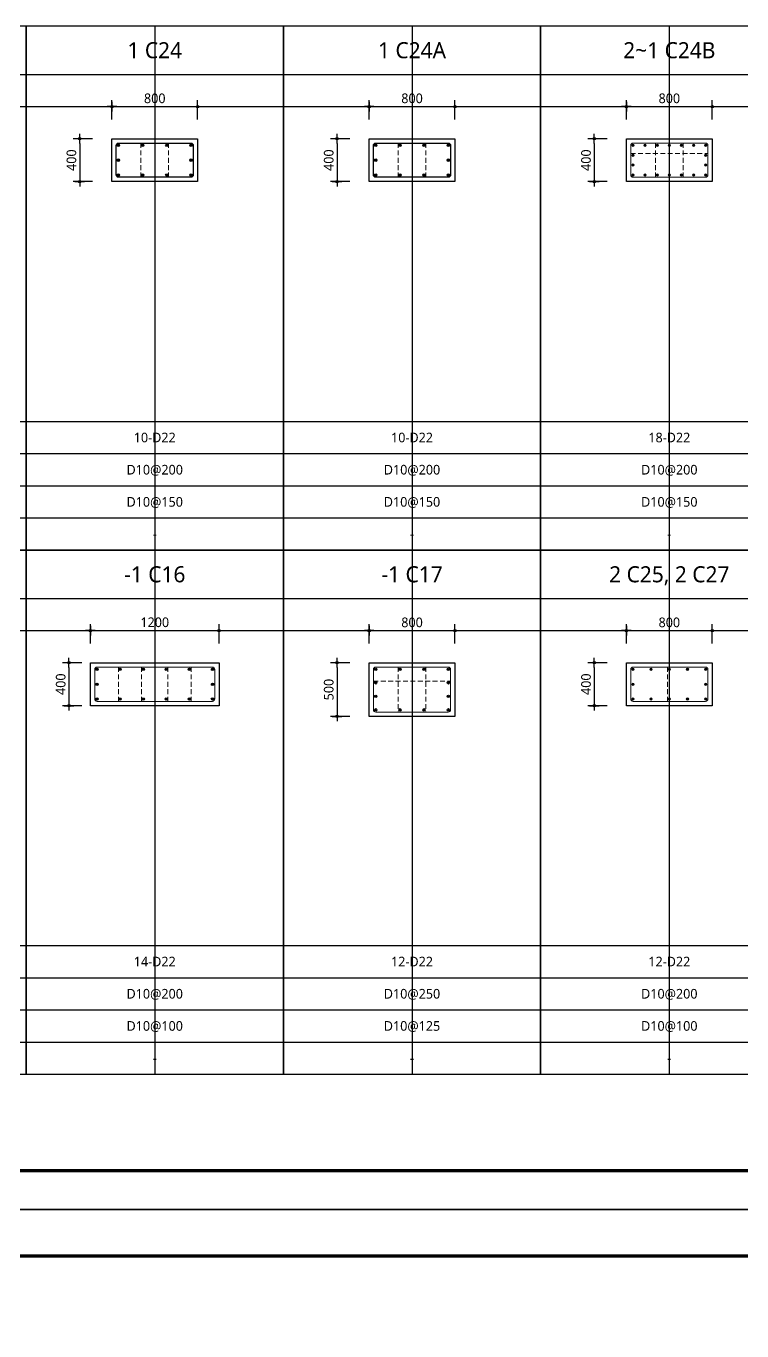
# Model space of a CAD drawing. Header units: millimetres. Extents: x 0 to 252030, y -124740 to 196020.
# Drawn here: x 88260 to 94937, y 159247 to 171412 of the extents above; entities that cross this region are included whole.
import ezdxf
from ezdxf.enums import TextEntityAlignment as Align

# ---------------------------------------------------------------- set-up
doc = ezdxf.new("R2010")
doc.units = ezdxf.units.MM
doc.header["$LTSCALE"] = 30
doc.linetypes.add('HID', pattern=[2.3, 1.5, -0.8])
doc.layers.get('DEFPOINTS').update_dxf_attribs({"color": 142})
for name, color, linetype in [('0-SEC1', 3, 'Continuous'), ('CON', 2, 'Continuous'), ('DIM', 7, 'Continuous'), ('S-철근', 3, 'Continuous'), ('SHEET', 7, 'Continuous'), ('TXT', 3, 'Continuous'), ('XR-FORM_(도룡동)$0$Sheet', 7, 'Continuous')]:
    doc.layers.add(name, color=color, linetype=linetype)
doc.layers.add('HoopBar', color=1, linetype='Continuous', lineweight=0)
doc.layers.add('TieBar', color=7, linetype='HID', lineweight=0)
doc.styles.get("Standard").update_dxf_attribs({"font": 'malgun.ttf'})
doc.styles.add('맑은 고딕', font='malgun.ttf')
doc.dimstyles.new('30NDIM', dxfattribs={"dimscale": 50, "dimtxt": 3, "dimasz": 1.5, "dimexe": 2, "dimexo": 6, "dimgap": 1, "dimtad": 1, "dimdec": 0, "dimrnd": 0.25, "dimzin": 0, "dimdsep": 46, "dimtxsty": 'Standard', "dimblk": 'Z_DOT', "dimcen": 5, "dimclrd": 256, "dimclre": 256, "dimclrt": 3, "dimadec": 0, "dimazin": 0, "dimtm": 1e-09, "dimtfac": 1, "dimtdec": 0, "dimtix": 1, "dimtmove": 2, "dimatfit": 1, "dimldrblk": 'Z_DOT', "dimfxl": 1, "dimtolj": 1, "dimtzin": 0, "dimarcsym": 0})

# ---------------------------------------------------------------- blocks, each defined once
blk = doc.blocks.new('XR-FORM_(도룡동)$0$S')
at = {"layer": 'XR-FORM_(도룡동)$0$Sheet', "const_width": 100}
blk.add_lwpolyline([(1850, 57950), (82250, 57950), (82250, 1200), (1850, 1200)], close=True, dxfattribs=at)
blk = doc.blocks.new('XR-FORM_(도룡동)', base_point=(101.33, -56114.51))
at = {"layer": 'DEFPOINTS'}
blk.add_lwpolyline([(0, 0), (420, 0), (420, 297), (0, 297)], close=True, dxfattribs=at)
at = {"xscale": 0.005, "yscale": 0.005, "zscale": 0.005}
blk.add_blockref('XR-FORM_(도룡동)$0$S', (-0.25, 0), dxfattribs=at)
blk = doc.blocks.new('*U58')
at = {"layer": 'DEFPOINTS'}
for p, q in [((-1200, 4886), (-1200, 0)), ((-2400, 4136), (0, 4136))]:
    blk.add_line(p, q, dxfattribs=at)
at = {"layer": 'SHEET'}
blk.add_line((-2400, 4436), (0, 4436), dxfattribs=at)
at = {"layer": 'SHEET', "color": 6}
for p, q in [((-2400, 1200), (0, 1200)), ((-2400, 900), (0, 900)), ((-2400, 600), (0, 600)), ((-2400, 300), (0, 300))]:
    blk.add_line(p, q, dxfattribs=at)
at = {"layer": 'SHEET'}
blk.add_lwpolyline([(0, 4886), (-2400, 4886), (-2400, 0), (0, 0)], close=True, dxfattribs=at)
blk = doc.blocks.new('Z_DOT')
at = {"layer": 'DIM', "color": 0}
for p, q in [((-1, 0), (1, 0)), ((0, -1), (0, 1))]:
    blk.add_line(p, q, dxfattribs=at)
for radius in [0.25, 0.125]:
    blk.add_circle((0, 0), radius, dxfattribs=at)
blk = doc.blocks.new('*D1238')
at = {"layer": 'DEFPOINTS', "color": 0, "transparency": 16777216}
for p in [(89860, 170662), (89060, 170362), (89860, 170362)]:
    blk.add_point(p, dxfattribs=at)
at = {"layer": 'DIM', "lineweight": -2, "transparency": 16777216}
for p, q in [((89060, 170542), (89060, 170722)), ((89860, 170542), (89860, 170722)), ((89105, 170662), (89815, 170662))]:
    blk.add_line(p, q, dxfattribs=at)
at = {"layer": 'DIM', "lineweight": -2, "transparency": 16777216, "xscale": 45, "yscale": 45, "zscale": 45, "rotation": 180}
blk.add_blockref('Z_DOT', (89060, 170662), dxfattribs=at)
at = {"layer": 'DIM', "lineweight": -2, "transparency": 16777216, "xscale": 45, "yscale": 45, "zscale": 45}
blk.add_blockref('Z_DOT', (89860, 170662), dxfattribs=at)
at = {"layer": 'DIM', "color": 3, "transparency": 16777216, "insert": (89460, 170738), "char_height": 90, "attachment_point": 5}
blk.add_mtext('\\A1;800', dxfattribs=at)
blk = doc.blocks.new('*D1239')
at = {"layer": 'DEFPOINTS', "color": 0, "transparency": 16777216}
for p in [(89060, 170362), (88760, 169962), (89060, 169962)]:
    blk.add_point(p, dxfattribs=at)
at = {"layer": 'DIM', "lineweight": -2, "transparency": 16777216}
for p, q in [((88880, 170362), (88700, 170362)), ((88760, 170317), (88760, 170007)), ((88880, 169962), (88700, 169962))]:
    blk.add_line(p, q, dxfattribs=at)
at = {"layer": 'DIM', "lineweight": -2, "transparency": 16777216, "xscale": 45, "yscale": 45, "zscale": 45}
for p, rotation in [((88760, 170362), 90), ((88760, 169962), 270)]:
    blk.add_blockref('Z_DOT', p, dxfattribs=dict(at, rotation=rotation))
at = {"layer": 'DIM', "color": 3, "transparency": 16777216, "insert": (88683, 170162), "char_height": 90, "attachment_point": 5, "rotation": 90}
blk.add_mtext('\\A1;400', dxfattribs=at)
blk = doc.blocks.new('*D1240')
at = {"layer": 'DEFPOINTS', "color": 0, "transparency": 16777216}
for p in [(92260, 170662), (91460, 170362), (92260, 170362)]:
    blk.add_point(p, dxfattribs=at)
at = {"layer": 'DIM', "lineweight": -2, "transparency": 16777216}
for p, q in [((91460, 170542), (91460, 170722)), ((92260, 170542), (92260, 170722)), ((91505, 170662), (92215, 170662))]:
    blk.add_line(p, q, dxfattribs=at)
at = {"layer": 'DIM', "lineweight": -2, "transparency": 16777216, "xscale": 45, "yscale": 45, "zscale": 45, "rotation": 180}
blk.add_blockref('Z_DOT', (91460, 170662), dxfattribs=at)
at = {"layer": 'DIM', "lineweight": -2, "transparency": 16777216, "xscale": 45, "yscale": 45, "zscale": 45}
blk.add_blockref('Z_DOT', (92260, 170662), dxfattribs=at)
at = {"layer": 'DIM', "color": 3, "transparency": 16777216, "insert": (91860, 170738), "char_height": 90, "attachment_point": 5}
blk.add_mtext('\\A1;800', dxfattribs=at)
blk = doc.blocks.new('*D1241')
at = {"layer": 'DEFPOINTS', "color": 0, "transparency": 16777216}
for p in [(91460, 170362), (91160, 169962), (91460, 169962)]:
    blk.add_point(p, dxfattribs=at)
at = {"layer": 'DIM', "lineweight": -2, "transparency": 16777216}
for p, q in [((91280, 170362), (91100, 170362)), ((91160, 170317), (91160, 170007)), ((91280, 169962), (91100, 169962))]:
    blk.add_line(p, q, dxfattribs=at)
at = {"layer": 'DIM', "lineweight": -2, "transparency": 16777216, "xscale": 45, "yscale": 45, "zscale": 45}
for p, rotation in [((91160, 170362), 90), ((91160, 169962), 270)]:
    blk.add_blockref('Z_DOT', p, dxfattribs=dict(at, rotation=rotation))
at = {"layer": 'DIM', "color": 3, "transparency": 16777216, "insert": (91083, 170162), "char_height": 90, "attachment_point": 5, "rotation": 90}
blk.add_mtext('\\A1;400', dxfattribs=at)
blk = doc.blocks.new('*D1242')
at = {"layer": 'DEFPOINTS', "color": 0, "transparency": 16777216}
for p in [(94660, 170662), (93860, 170362), (94660, 170362)]:
    blk.add_point(p, dxfattribs=at)
at = {"layer": 'DIM', "lineweight": -2, "transparency": 16777216}
for p, q in [((93860, 170542), (93860, 170722)), ((94660, 170542), (94660, 170722)), ((93905, 170662), (94615, 170662))]:
    blk.add_line(p, q, dxfattribs=at)
at = {"layer": 'DIM', "lineweight": -2, "transparency": 16777216, "xscale": 45, "yscale": 45, "zscale": 45, "rotation": 180}
blk.add_blockref('Z_DOT', (93860, 170662), dxfattribs=at)
at = {"layer": 'DIM', "lineweight": -2, "transparency": 16777216, "xscale": 45, "yscale": 45, "zscale": 45}
blk.add_blockref('Z_DOT', (94660, 170662), dxfattribs=at)
at = {"layer": 'DIM', "color": 3, "transparency": 16777216, "insert": (94260, 170738), "char_height": 90, "attachment_point": 5}
blk.add_mtext('\\A1;800', dxfattribs=at)
blk = doc.blocks.new('*D1243')
at = {"layer": 'DEFPOINTS', "color": 0, "transparency": 16777216}
for p in [(93860, 170362), (93560, 169962), (93860, 169962)]:
    blk.add_point(p, dxfattribs=at)
at = {"layer": 'DIM', "lineweight": -2, "transparency": 16777216}
for p, q in [((93680, 170362), (93500, 170362)), ((93560, 170317), (93560, 170007)), ((93680, 169962), (93500, 169962))]:
    blk.add_line(p, q, dxfattribs=at)
at = {"layer": 'DIM', "lineweight": -2, "transparency": 16777216, "xscale": 45, "yscale": 45, "zscale": 45}
for p, rotation in [((93560, 170362), 90), ((93560, 169962), 270)]:
    blk.add_blockref('Z_DOT', p, dxfattribs=dict(at, rotation=rotation))
at = {"layer": 'DIM', "color": 3, "transparency": 16777216, "insert": (93483, 170162), "char_height": 90, "attachment_point": 5, "rotation": 90}
blk.add_mtext('\\A1;400', dxfattribs=at)
blk = doc.blocks.new('*D1244')
at = {"layer": 'DEFPOINTS', "color": 0, "transparency": 16777216}
for p in [(93860, 165476), (93560, 165076), (93860, 165076)]:
    blk.add_point(p, dxfattribs=at)
at = {"layer": 'DIM', "lineweight": -2, "transparency": 16777216}
for p, q in [((93680, 165476), (93500, 165476)), ((93560, 165431), (93560, 165121)), ((93680, 165076), (93500, 165076))]:
    blk.add_line(p, q, dxfattribs=at)
at = {"layer": 'DIM', "lineweight": -2, "transparency": 16777216, "xscale": 45, "yscale": 45, "zscale": 45}
for p, rotation in [((93560, 165476), 90), ((93560, 165076), 270)]:
    blk.add_blockref('Z_DOT', p, dxfattribs=dict(at, rotation=rotation))
at = {"layer": 'DIM', "color": 3, "transparency": 16777216, "insert": (93483, 165276), "char_height": 90, "attachment_point": 5, "rotation": 90}
blk.add_mtext('\\A1;400', dxfattribs=at)
blk = doc.blocks.new('*D1245')
at = {"layer": 'DEFPOINTS', "color": 0, "transparency": 16777216}
for p in [(94660, 165776), (93860, 165476), (94660, 165476)]:
    blk.add_point(p, dxfattribs=at)
at = {"layer": 'DIM', "lineweight": -2, "transparency": 16777216}
for p, q in [((93860, 165656), (93860, 165836)), ((94660, 165656), (94660, 165836)), ((93905, 165776), (94615, 165776))]:
    blk.add_line(p, q, dxfattribs=at)
at = {"layer": 'DIM', "lineweight": -2, "transparency": 16777216, "xscale": 45, "yscale": 45, "zscale": 45, "rotation": 180}
blk.add_blockref('Z_DOT', (93860, 165776), dxfattribs=at)
at = {"layer": 'DIM', "lineweight": -2, "transparency": 16777216, "xscale": 45, "yscale": 45, "zscale": 45}
blk.add_blockref('Z_DOT', (94660, 165776), dxfattribs=at)
at = {"layer": 'DIM', "color": 3, "transparency": 16777216, "insert": (94260, 165852), "char_height": 90, "attachment_point": 5}
blk.add_mtext('\\A1;800', dxfattribs=at)
blk = doc.blocks.new('*D1309')
at = {"layer": 'DEFPOINTS', "color": 0, "transparency": 16777216}
for p in [(88960, 165476), (88660, 165076), (88960, 165076)]:
    blk.add_point(p, dxfattribs=at)
at = {"layer": 'DIM', "lineweight": -2, "transparency": 16777216}
for p, q in [((88780, 165476), (88600, 165476)), ((88660, 165431), (88660, 165121)), ((88780, 165076), (88600, 165076))]:
    blk.add_line(p, q, dxfattribs=at)
at = {"layer": 'DIM', "lineweight": -2, "transparency": 16777216, "xscale": 45, "yscale": 45, "zscale": 45}
for p, rotation in [((88660, 165476), 90), ((88660, 165076), 270)]:
    blk.add_blockref('Z_DOT', p, dxfattribs=dict(at, rotation=rotation))
at = {"layer": 'DIM', "color": 3, "transparency": 16777216, "insert": (88583, 165276), "char_height": 90, "attachment_point": 5, "rotation": 90}
blk.add_mtext('\\A1;400', dxfattribs=at)
blk = doc.blocks.new('*D1310')
at = {"layer": 'DEFPOINTS', "color": 0, "transparency": 16777216}
for p in [(90060, 165776), (88860, 165476), (90060, 165476)]:
    blk.add_point(p, dxfattribs=at)
at = {"layer": 'DIM', "lineweight": -2, "transparency": 16777216}
for p, q in [((88860, 165656), (88860, 165836)), ((90060, 165656), (90060, 165836)), ((88905, 165776), (90015, 165776))]:
    blk.add_line(p, q, dxfattribs=at)
at = {"layer": 'DIM', "lineweight": -2, "transparency": 16777216, "xscale": 45, "yscale": 45, "zscale": 45, "rotation": 180}
blk.add_blockref('Z_DOT', (88860, 165776), dxfattribs=at)
at = {"layer": 'DIM', "lineweight": -2, "transparency": 16777216, "xscale": 45, "yscale": 45, "zscale": 45}
blk.add_blockref('Z_DOT', (90060, 165776), dxfattribs=at)
at = {"layer": 'DIM', "color": 3, "transparency": 16777216, "insert": (89460, 165853), "char_height": 90, "attachment_point": 5}
blk.add_mtext('\\A1;1200', dxfattribs=at)
blk = doc.blocks.new('*D1311')
at = {"layer": 'DEFPOINTS', "color": 0, "transparency": 16777216}
for p in [(91460, 165476), (91160, 164976), (91460, 164976)]:
    blk.add_point(p, dxfattribs=at)
at = {"layer": 'DIM', "lineweight": -2, "transparency": 16777216}
for p, q in [((91280, 165476), (91100, 165476)), ((91160, 165431), (91160, 165021)), ((91280, 164976), (91100, 164976))]:
    blk.add_line(p, q, dxfattribs=at)
at = {"layer": 'DIM', "lineweight": -2, "transparency": 16777216, "xscale": 45, "yscale": 45, "zscale": 45}
for p, rotation in [((91160, 165476), 90), ((91160, 164976), 270)]:
    blk.add_blockref('Z_DOT', p, dxfattribs=dict(at, rotation=rotation))
at = {"layer": 'DIM', "color": 3, "transparency": 16777216, "insert": (91083, 165226), "char_height": 90, "attachment_point": 5, "rotation": 90}
blk.add_mtext('\\A1;500', dxfattribs=at)
blk = doc.blocks.new('*D1312')
at = {"layer": 'DEFPOINTS', "color": 0, "transparency": 16777216}
for p in [(92260, 165776), (91460, 165476), (92260, 165476)]:
    blk.add_point(p, dxfattribs=at)
at = {"layer": 'DIM', "lineweight": -2, "transparency": 16777216}
for p, q in [((91460, 165656), (91460, 165836)), ((92260, 165656), (92260, 165836)), ((91505, 165776), (92215, 165776))]:
    blk.add_line(p, q, dxfattribs=at)
at = {"layer": 'DIM', "lineweight": -2, "transparency": 16777216, "xscale": 45, "yscale": 45, "zscale": 45, "rotation": 180}
blk.add_blockref('Z_DOT', (91460, 165776), dxfattribs=at)
at = {"layer": 'DIM', "lineweight": -2, "transparency": 16777216, "xscale": 45, "yscale": 45, "zscale": 45}
blk.add_blockref('Z_DOT', (92260, 165776), dxfattribs=at)
at = {"layer": 'DIM', "color": 3, "transparency": 16777216, "insert": (91860, 165852), "char_height": 90, "attachment_point": 5}
blk.add_mtext('\\A1;800', dxfattribs=at)

msp = doc.modelspace()

# ---------------------------------------------------------------- hatches: boundary and pattern name
at = {"layer": 'HoopBar'}
h = msp.add_hatch(color=3, dxfattribs=at)
edge = h.paths.add_edge_path()
edge.add_arc((93920.75002, 170301.00008), 11.1, 0, 180)
edge.add_arc((93920.75002, 170301.00008), 11.1, 180, 360)
h = msp.add_hatch(color=3, dxfattribs=at)
edge = h.paths.add_edge_path()
edge.add_arc((93920.75002, 170208.33341), 11.1, 0, 180)
edge.add_arc((93920.75002, 170208.33341), 11.1, 180, 360)
h = msp.add_hatch(color=3, dxfattribs=at)
edge = h.paths.add_edge_path()
edge.add_arc((94033.75002, 170301.00008), 11.1, 0, 180)
edge.add_arc((94033.75002, 170301.00008), 11.1, 180, 360)
h = msp.add_hatch(color=3, dxfattribs=at)
edge = h.paths.add_edge_path()
edge.add_arc((94146.75002, 170301.00008), 11.1, 0, 180)
edge.add_arc((94146.75002, 170301.00008), 11.1, 180, 360)
h = msp.add_hatch(color=3, dxfattribs=at)
edge = h.paths.add_edge_path()
edge.add_arc((94259.75002, 170301.00008), 11.1, 0, 180)
edge.add_arc((94259.75002, 170301.00008), 11.1, 180, 360)
h = msp.add_hatch(color=3, dxfattribs=at)
edge = h.paths.add_edge_path()
edge.add_arc((94372.75002, 170301.00008), 11.1, 0, 180)
edge.add_arc((94372.75002, 170301.00008), 11.1, 180, 360)
h = msp.add_hatch(color=3, dxfattribs=at)
edge = h.paths.add_edge_path()
edge.add_arc((94485.75002, 170301.00008), 11.1, 0, 180)
edge.add_arc((94485.75002, 170301.00008), 11.1, 180, 360)
h = msp.add_hatch(color=3, dxfattribs=at)
edge = h.paths.add_edge_path()
edge.add_arc((94598.75002, 170301.00008), 11.1, 0, 180)
edge.add_arc((94598.75002, 170301.00008), 11.1, 180, 360)
h = msp.add_hatch(color=3, dxfattribs=at)
edge = h.paths.add_edge_path()
edge.add_arc((94598.75002, 170208.33341), 11.1, 0, 180)
edge.add_arc((94598.75002, 170208.33341), 11.1, 180, 360)
h = msp.add_hatch(color=3, dxfattribs=at)
edge = h.paths.add_edge_path()
edge.add_arc((93920.75002, 170115.66675), 11.1, 0, 180)
edge.add_arc((93920.75002, 170115.66675), 11.1, 180, 360)
h = msp.add_hatch(color=3, dxfattribs=at)
edge = h.paths.add_edge_path()
edge.add_arc((94598.75002, 170115.66675), 11.1, 0, 180)
edge.add_arc((94598.75002, 170115.66675), 11.1, 180, 360)
h = msp.add_hatch(color=3, dxfattribs=at)
edge = h.paths.add_edge_path()
edge.add_arc((93920.75002, 170023.00008), 11.1, 0, 180)
edge.add_arc((93920.75002, 170023.00008), 11.1, 180, 360)
h = msp.add_hatch(color=3, dxfattribs=at)
edge = h.paths.add_edge_path()
edge.add_arc((94033.75002, 170023.00008), 11.1, 0, 180)
edge.add_arc((94033.75002, 170023.00008), 11.1, 180, 360)
h = msp.add_hatch(color=3, dxfattribs=at)
edge = h.paths.add_edge_path()
edge.add_arc((94146.75002, 170023.00008), 11.1, 0, 180)
edge.add_arc((94146.75002, 170023.00008), 11.1, 180, 360)
h = msp.add_hatch(color=3, dxfattribs=at)
edge = h.paths.add_edge_path()
edge.add_arc((94259.75002, 170023.00008), 11.1, 0, 180)
edge.add_arc((94259.75002, 170023.00008), 11.1, 180, 360)
h = msp.add_hatch(color=3, dxfattribs=at)
edge = h.paths.add_edge_path()
edge.add_arc((94372.75002, 170023.00008), 11.1, 0, 180)
edge.add_arc((94372.75002, 170023.00008), 11.1, 180, 360)
h = msp.add_hatch(color=3, dxfattribs=at)
edge = h.paths.add_edge_path()
edge.add_arc((94485.75002, 170023.00008), 11.1, 0, 180)
edge.add_arc((94485.75002, 170023.00008), 11.1, 180, 360)
h = msp.add_hatch(color=3, dxfattribs=at)
edge = h.paths.add_edge_path()
edge.add_arc((94598.75002, 170023.00008), 11.1, 0, 180)
edge.add_arc((94598.75002, 170023.00008), 11.1, 180, 360)
h = msp.add_hatch(color=3, dxfattribs=at)
edge = h.paths.add_edge_path()
edge.add_arc((93920.75027, 165415.00008), 11.1, 0, 180)
edge.add_arc((93920.75027, 165415.00008), 11.1, 180, 360)
h = msp.add_hatch(color=3, dxfattribs=at)
edge = h.paths.add_edge_path()
edge.add_arc((94090.25027, 165415.00008), 11.1, 0, 180)
edge.add_arc((94090.25027, 165415.00008), 11.1, 180, 360)
h = msp.add_hatch(color=3, dxfattribs=at)
edge = h.paths.add_edge_path()
edge.add_arc((94259.75027, 165415.00008), 11.1, 0, 180)
edge.add_arc((94259.75027, 165415.00008), 11.1, 180, 360)
h = msp.add_hatch(color=3, dxfattribs=at)
edge = h.paths.add_edge_path()
edge.add_arc((94429.25027, 165415.00008), 11.1, 0, 180)
edge.add_arc((94429.25027, 165415.00008), 11.1, 180, 360)
h = msp.add_hatch(color=3, dxfattribs=at)
edge = h.paths.add_edge_path()
edge.add_arc((94598.75027, 165415.00008), 11.1, 0, 180)
edge.add_arc((94598.75027, 165415.00008), 11.1, 180, 360)
h = msp.add_hatch(color=3, dxfattribs=at)
edge = h.paths.add_edge_path()
edge.add_arc((93920.75027, 165276.00008), 11.1, 0, 180)
edge.add_arc((93920.75027, 165276.00008), 11.1, 180, 360)
h = msp.add_hatch(color=3, dxfattribs=at)
edge = h.paths.add_edge_path()
edge.add_arc((94598.75027, 165276.00008), 11.1, 0, 180)
edge.add_arc((94598.75027, 165276.00008), 11.1, 180, 360)
h = msp.add_hatch(color=3, dxfattribs=at)
edge = h.paths.add_edge_path()
edge.add_arc((93920.75027, 165137.00008), 11.1, 0, 180)
edge.add_arc((93920.75027, 165137.00008), 11.1, 180, 360)
h = msp.add_hatch(color=3, dxfattribs=at)
edge = h.paths.add_edge_path()
edge.add_arc((94090.25027, 165137.00008), 11.1, 0, 180)
edge.add_arc((94090.25027, 165137.00008), 11.1, 180, 360)
h = msp.add_hatch(color=3, dxfattribs=at)
edge = h.paths.add_edge_path()
edge.add_arc((94259.75027, 165137.00008), 11.1, 0, 180)
edge.add_arc((94259.75027, 165137.00008), 11.1, 180, 360)
h = msp.add_hatch(color=3, dxfattribs=at)
edge = h.paths.add_edge_path()
edge.add_arc((94429.25027, 165137.00008), 11.1, 0, 180)
edge.add_arc((94429.25027, 165137.00008), 11.1, 180, 360)
h = msp.add_hatch(color=3, dxfattribs=at)
edge = h.paths.add_edge_path()
edge.add_arc((94598.75027, 165137.00008), 11.1, 0, 180)
edge.add_arc((94598.75027, 165137.00008), 11.1, 180, 360)
at = {"layer": 'S-철근'}
h = msp.add_hatch(color=256, dxfattribs=at)
edge = h.paths.add_edge_path()
edge.add_arc((89120.75002, 170301.00008), 11.1, 0, 180)
edge.add_arc((89120.75002, 170301.00008), 11.1, 180, 360)
h = msp.add_hatch(color=256, dxfattribs=at)
edge = h.paths.add_edge_path()
edge.add_arc((89346.75002, 170301.00008), 11.1, 0, 180)
edge.add_arc((89346.75002, 170301.00008), 11.1, 180, 360)
h = msp.add_hatch(color=256, dxfattribs=at)
edge = h.paths.add_edge_path()
edge.add_arc((89572.75002, 170301.00008), 11.1, 0, 180)
edge.add_arc((89572.75002, 170301.00008), 11.1, 180, 360)
h = msp.add_hatch(color=256, dxfattribs=at)
edge = h.paths.add_edge_path()
edge.add_arc((89798.75002, 170301.00008), 11.1, 0, 180)
edge.add_arc((89798.75002, 170301.00008), 11.1, 180, 360)
h = msp.add_hatch(color=256, dxfattribs=at)
edge = h.paths.add_edge_path()
edge.add_arc((91520.75002, 170301.00008), 11.1, 0, 180)
edge.add_arc((91520.75002, 170301.00008), 11.1, 180, 360)
h = msp.add_hatch(color=256, dxfattribs=at)
edge = h.paths.add_edge_path()
edge.add_arc((91746.75002, 170301.00008), 11.1, 0, 180)
edge.add_arc((91746.75002, 170301.00008), 11.1, 180, 360)
h = msp.add_hatch(color=256, dxfattribs=at)
edge = h.paths.add_edge_path()
edge.add_arc((91972.75002, 170301.00008), 11.1, 0, 180)
edge.add_arc((91972.75002, 170301.00008), 11.1, 180, 360)
h = msp.add_hatch(color=256, dxfattribs=at)
edge = h.paths.add_edge_path()
edge.add_arc((92198.75002, 170301.00008), 11.1, 0, 180)
edge.add_arc((92198.75002, 170301.00008), 11.1, 180, 360)
h = msp.add_hatch(color=256, dxfattribs=at)
edge = h.paths.add_edge_path()
edge.add_arc((89120.75002, 170162.00008), 11.1, 0, 180)
edge.add_arc((89120.75002, 170162.00008), 11.1, 180, 360)
h = msp.add_hatch(color=256, dxfattribs=at)
edge = h.paths.add_edge_path()
edge.add_arc((89798.75002, 170162.00008), 11.1, 0, 180)
edge.add_arc((89798.75002, 170162.00008), 11.1, 180, 360)
h = msp.add_hatch(color=256, dxfattribs=at)
edge = h.paths.add_edge_path()
edge.add_arc((91520.75002, 170162.00008), 11.1, 0, 180)
edge.add_arc((91520.75002, 170162.00008), 11.1, 180, 360)
h = msp.add_hatch(color=256, dxfattribs=at)
edge = h.paths.add_edge_path()
edge.add_arc((92198.75002, 170162.00008), 11.1, 0, 180)
edge.add_arc((92198.75002, 170162.00008), 11.1, 180, 360)
h = msp.add_hatch(color=256, dxfattribs=at)
edge = h.paths.add_edge_path()
edge.add_arc((89120.75002, 170023.00008), 11.1, 0, 180)
edge.add_arc((89120.75002, 170023.00008), 11.1, 180, 360)
h = msp.add_hatch(color=256, dxfattribs=at)
edge = h.paths.add_edge_path()
edge.add_arc((89346.75002, 170023.00008), 11.1, 0, 180)
edge.add_arc((89346.75002, 170023.00008), 11.1, 180, 360)
h = msp.add_hatch(color=256, dxfattribs=at)
edge = h.paths.add_edge_path()
edge.add_arc((89572.75002, 170023.00008), 11.1, 0, 180)
edge.add_arc((89572.75002, 170023.00008), 11.1, 180, 360)
h = msp.add_hatch(color=256, dxfattribs=at)
edge = h.paths.add_edge_path()
edge.add_arc((89798.75002, 170023.00008), 11.1, 0, 180)
edge.add_arc((89798.75002, 170023.00008), 11.1, 180, 360)
h = msp.add_hatch(color=256, dxfattribs=at)
edge = h.paths.add_edge_path()
edge.add_arc((91520.75002, 170023.00008), 11.1, 0, 180)
edge.add_arc((91520.75002, 170023.00008), 11.1, 180, 360)
h = msp.add_hatch(color=256, dxfattribs=at)
edge = h.paths.add_edge_path()
edge.add_arc((91746.75002, 170023.00008), 11.1, 0, 180)
edge.add_arc((91746.75002, 170023.00008), 11.1, 180, 360)
h = msp.add_hatch(color=256, dxfattribs=at)
edge = h.paths.add_edge_path()
edge.add_arc((91972.75002, 170023.00008), 11.1, 0, 180)
edge.add_arc((91972.75002, 170023.00008), 11.1, 180, 360)
h = msp.add_hatch(color=256, dxfattribs=at)
edge = h.paths.add_edge_path()
edge.add_arc((92198.75002, 170023.00008), 11.1, 0, 180)
edge.add_arc((92198.75002, 170023.00008), 11.1, 180, 360)
h = msp.add_hatch(color=256, dxfattribs=at)
edge = h.paths.add_edge_path()
edge.add_arc((88920.74977, 165415.00008), 11.1, 0, 180)
edge.add_arc((88920.74977, 165415.00008), 11.1, 180, 360)
h = msp.add_hatch(color=256, dxfattribs=at)
edge = h.paths.add_edge_path()
edge.add_arc((89136.34977, 165415.00008), 11.1, 0, 180)
edge.add_arc((89136.34977, 165415.00008), 11.1, 180, 360)
h = msp.add_hatch(color=256, dxfattribs=at)
edge = h.paths.add_edge_path()
edge.add_arc((89351.94977, 165415.00008), 11.1, 0, 180)
edge.add_arc((89351.94977, 165415.00008), 11.1, 180, 360)
h = msp.add_hatch(color=256, dxfattribs=at)
edge = h.paths.add_edge_path()
edge.add_arc((89567.54977, 165415.00008), 11.1, 0, 180)
edge.add_arc((89567.54977, 165415.00008), 11.1, 180, 360)
h = msp.add_hatch(color=256, dxfattribs=at)
edge = h.paths.add_edge_path()
edge.add_arc((89783.14977, 165415.00008), 11.1, 0, 180)
edge.add_arc((89783.14977, 165415.00008), 11.1, 180, 360)
h = msp.add_hatch(color=256, dxfattribs=at)
edge = h.paths.add_edge_path()
edge.add_arc((89998.74977, 165415.00008), 11.1, 0, 180)
edge.add_arc((89998.74977, 165415.00008), 11.1, 180, 360)
h = msp.add_hatch(color=256, dxfattribs=at)
edge = h.paths.add_edge_path()
edge.add_arc((91520.74977, 165415.00008), 11.1, 0, 180)
edge.add_arc((91520.74977, 165415.00008), 11.1, 180, 360)
h = msp.add_hatch(color=256, dxfattribs=at)
edge = h.paths.add_edge_path()
edge.add_arc((91746.74977, 165415.00008), 11.1, 0, 180)
edge.add_arc((91746.74977, 165415.00008), 11.1, 180, 360)
h = msp.add_hatch(color=256, dxfattribs=at)
edge = h.paths.add_edge_path()
edge.add_arc((91972.74977, 165415.00008), 11.1, 0, 180)
edge.add_arc((91972.74977, 165415.00008), 11.1, 180, 360)
h = msp.add_hatch(color=256, dxfattribs=at)
edge = h.paths.add_edge_path()
edge.add_arc((92198.74977, 165415.00008), 11.1, 0, 180)
edge.add_arc((92198.74977, 165415.00008), 11.1, 180, 360)
h = msp.add_hatch(color=256, dxfattribs=at)
edge = h.paths.add_edge_path()
edge.add_arc((88920.74977, 165276.00008), 11.1, 0, 180)
edge.add_arc((88920.74977, 165276.00008), 11.1, 180, 360)
h = msp.add_hatch(color=256, dxfattribs=at)
edge = h.paths.add_edge_path()
edge.add_arc((89998.74977, 165276.00008), 11.1, 0, 180)
edge.add_arc((89998.74977, 165276.00008), 11.1, 180, 360)
h = msp.add_hatch(color=256, dxfattribs=at)
edge = h.paths.add_edge_path()
edge.add_arc((91520.74977, 165289.00008), 11.1, 0, 180)
edge.add_arc((91520.74977, 165289.00008), 11.1, 180, 360)
h = msp.add_hatch(color=256, dxfattribs=at)
edge = h.paths.add_edge_path()
edge.add_arc((92198.74977, 165289.00008), 11.1, 0, 180)
edge.add_arc((92198.74977, 165289.00008), 11.1, 180, 360)
h = msp.add_hatch(color=256, dxfattribs=at)
edge = h.paths.add_edge_path()
edge.add_arc((88920.74977, 165137.00008), 11.1, 0, 180)
edge.add_arc((88920.74977, 165137.00008), 11.1, 180, 360)
h = msp.add_hatch(color=256, dxfattribs=at)
edge = h.paths.add_edge_path()
edge.add_arc((89136.34977, 165137.00008), 11.1, 0, 180)
edge.add_arc((89136.34977, 165137.00008), 11.1, 180, 360)
h = msp.add_hatch(color=256, dxfattribs=at)
edge = h.paths.add_edge_path()
edge.add_arc((89351.94977, 165137.00008), 11.1, 0, 180)
edge.add_arc((89351.94977, 165137.00008), 11.1, 180, 360)
h = msp.add_hatch(color=256, dxfattribs=at)
edge = h.paths.add_edge_path()
edge.add_arc((89567.54977, 165137.00008), 11.1, 0, 180)
edge.add_arc((89567.54977, 165137.00008), 11.1, 180, 360)
h = msp.add_hatch(color=256, dxfattribs=at)
edge = h.paths.add_edge_path()
edge.add_arc((89783.14977, 165137.00008), 11.1, 0, 180)
edge.add_arc((89783.14977, 165137.00008), 11.1, 180, 360)
h = msp.add_hatch(color=256, dxfattribs=at)
edge = h.paths.add_edge_path()
edge.add_arc((89998.74977, 165137.00008), 11.1, 0, 180)
edge.add_arc((89998.74977, 165137.00008), 11.1, 180, 360)
h = msp.add_hatch(color=256, dxfattribs=at)
edge = h.paths.add_edge_path()
edge.add_arc((91520.74977, 165163.00008), 11.1, 0, 180)
edge.add_arc((91520.74977, 165163.00008), 11.1, 180, 360)
h = msp.add_hatch(color=256, dxfattribs=at)
edge = h.paths.add_edge_path()
edge.add_arc((92198.74977, 165163.00008), 11.1, 0, 180)
edge.add_arc((92198.74977, 165163.00008), 11.1, 180, 360)
h = msp.add_hatch(color=256, dxfattribs=at)
edge = h.paths.add_edge_path()
edge.add_arc((91520.74977, 165037.00008), 11.1, 0, 180)
edge.add_arc((91520.74977, 165037.00008), 11.1, 180, 360)
h = msp.add_hatch(color=256, dxfattribs=at)
edge = h.paths.add_edge_path()
edge.add_arc((91746.74977, 165037.00008), 11.1, 0, 180)
edge.add_arc((91746.74977, 165037.00008), 11.1, 180, 360)
h = msp.add_hatch(color=256, dxfattribs=at)
edge = h.paths.add_edge_path()
edge.add_arc((91972.74977, 165037.00008), 11.1, 0, 180)
edge.add_arc((91972.74977, 165037.00008), 11.1, 180, 360)
h = msp.add_hatch(color=256, dxfattribs=at)
edge = h.paths.add_edge_path()
edge.add_arc((92198.74977, 165037.00008), 11.1, 0, 180)
edge.add_arc((92198.74977, 165037.00008), 11.1, 180, 360)

# ---------------------------------------------------------------- linework, layer by layer
at = {"layer": 'CON', "color": 8}
for points in [[(89059.75002, 169962.00008), (89059.75002, 170362.00008), (89859.75002, 170362.00008), (89859.75002, 169962.00008)], [(91459.75002, 169962.00008), (91459.75002, 170362.00008), (92259.75002, 170362.00008), (92259.75002, 169962.00008)], [(93859.75002, 169962.00008), (93859.75002, 170362.00008), (94659.75002, 170362.00008), (94659.75002, 169962.00008)], [(88859.74977, 165076.00008), (88859.74977, 165476.00008), (90059.74977, 165476.00008), (90059.74977, 165076.00008)], [(91459.74977, 164976.00008), (91459.74977, 165476.00008), (92259.74977, 165476.00008), (92259.74977, 164976.00008)], [(93859.75027, 165076.00008), (93859.75027, 165476.00008), (94659.75027, 165476.00008), (94659.75027, 165076.00008)]]:
    msp.add_lwpolyline(points, close=True, dxfattribs=at)
at = {"layer": 'HoopBar', "color": 3}
for points in [[(93922.32002, 170002.37008, -0.4142135624), (93900.12002, 170024.57008), (93900.12002, 170299.43008, -0.4142135624), (93922.32002, 170321.63008), (94597.18002, 170321.63008, -0.4142135624), (94619.38002, 170299.43008), (94619.38002, 170024.57008, -0.4142135624), (94597.18002, 170002.37008), (93922.32002, 170002.37008)], [(88922.31977, 165116.37008, -0.4142135624), (88900.11977, 165138.57008), (88900.11977, 165413.43008, -0.4142135624), (88922.31977, 165435.63008), (89997.17977, 165435.63008, -0.4142135624), (90019.37977, 165413.43008), (90019.37977, 165138.57008, -0.4142135624), (89997.17977, 165116.37008), (88922.31977, 165116.37008)], [(91522.31977, 165016.37008, -0.4142135624), (91500.11977, 165038.57008), (91500.11977, 165413.43008, -0.4142135624), (91522.31977, 165435.63008), (92197.17977, 165435.63008, -0.4142135624), (92219.37977, 165413.43008), (92219.37977, 165038.57008, -0.4142135624), (92197.17977, 165016.37008), (91522.31977, 165016.37008)], [(93922.32027, 165116.37008, -0.4142135624), (93900.12027, 165138.57008), (93900.12027, 165413.43008, -0.4142135624), (93922.32027, 165435.63008), (94597.18027, 165435.63008, -0.4142135624), (94619.38027, 165413.43008), (94619.38027, 165138.57008, -0.4142135624), (94597.18027, 165116.37008), (93922.32027, 165116.37008)]]:
    msp.add_lwpolyline(points, format="xyb", dxfattribs=at)
for centre in [(93920.75002, 170301.00008), (93920.75002, 170208.33341), (94033.75002, 170301.00008), (94146.75002, 170301.00008), (94259.75002, 170301.00008), (94372.75002, 170301.00008), (94485.75002, 170301.00008), (94598.75002, 170301.00008), (94598.75002, 170208.33341), (93920.75002, 170115.66675), (94598.75002, 170115.66675), (93920.75002, 170023.00008), (94033.75002, 170023.00008), (94146.75002, 170023.00008), (94259.75002, 170023.00008), (94372.75002, 170023.00008), (94485.75002, 170023.00008), (94598.75002, 170023.00008), (93920.75027, 165415.00008), (94090.25027, 165415.00008), (94259.75027, 165415.00008), (94429.25027, 165415.00008), (94598.75027, 165415.00008), (93920.75027, 165276.00008), (94598.75027, 165276.00008), (93920.75027, 165137.00008), (94090.25027, 165137.00008), (94259.75027, 165137.00008), (94429.25027, 165137.00008), (94598.75027, 165137.00008)]:
    msp.add_circle(centre, 11.1, dxfattribs=at)
at = {"layer": 'S-철근'}
for points in [[(89122.32002, 170002.37008, -0.4142135624), (89100.12002, 170024.57008), (89100.12002, 170299.43008, -0.4142135624), (89122.32002, 170321.63008), (89797.18002, 170321.63008, -0.4142135624), (89819.38002, 170299.43008), (89819.38002, 170024.57008, -0.4142135624), (89797.18002, 170002.37008), (89122.32002, 170002.37008)], [(91522.32002, 170002.37008, -0.4142135624), (91500.12002, 170024.57008), (91500.12002, 170299.43008, -0.4142135624), (91522.32002, 170321.63008), (92197.18002, 170321.63008, -0.4142135624), (92219.38002, 170299.43008), (92219.38002, 170024.57008, -0.4142135624), (92197.18002, 170002.37008), (91522.32002, 170002.37008)]]:
    msp.add_lwpolyline(points, format="xyb", dxfattribs=at)
for centre in [(89120.75002, 170301.00008), (89346.75002, 170301.00008), (89572.75002, 170301.00008), (89798.75002, 170301.00008), (91520.75002, 170301.00008), (91746.75002, 170301.00008), (91972.75002, 170301.00008), (92198.75002, 170301.00008), (89120.75002, 170162.00008), (89798.75002, 170162.00008), (91520.75002, 170162.00008), (92198.75002, 170162.00008), (89120.75002, 170023.00008), (89346.75002, 170023.00008), (89572.75002, 170023.00008), (89798.75002, 170023.00008), (91520.75002, 170023.00008), (91746.75002, 170023.00008), (91972.75002, 170023.00008), (92198.75002, 170023.00008), (88920.74977, 165415.00008), (89136.34977, 165415.00008), (89351.94977, 165415.00008), (89567.54977, 165415.00008), (89783.14977, 165415.00008), (89998.74977, 165415.00008), (91520.74977, 165415.00008), (91746.74977, 165415.00008), (91972.74977, 165415.00008), (92198.74977, 165415.00008), (88920.74977, 165276.00008), (89998.74977, 165276.00008), (91520.74977, 165289.00008), (92198.74977, 165289.00008), (88920.74977, 165137.00008), (89136.34977, 165137.00008), (89351.94977, 165137.00008), (89567.54977, 165137.00008), (89783.14977, 165137.00008), (89998.74977, 165137.00008), (91520.74977, 165163.00008), (92198.74977, 165163.00008), (91520.74977, 165037.00008), (91746.74977, 165037.00008), (91972.74977, 165037.00008), (92198.74977, 165037.00008)]:
    msp.add_circle(centre, 11.1, dxfattribs=at)
at = {"layer": 'TieBar'}
for p, q in [((89330.88502, 170321.63008), (89330.88502, 170002.37008)), ((89588.61502, 170321.63008), (89588.61502, 170002.37008)), ((91730.88502, 170321.63008), (91730.88502, 170002.37008)), ((91988.61502, 170321.63008), (91988.61502, 170002.37008)), ((94130.88502, 170321.63008), (94130.88502, 170002.37008)), ((94388.61502, 170321.63008), (94388.61502, 170002.37008)), ((93900.12002, 170224.19841), (94619.38002, 170224.19841)), ((89120.48477, 165435.63008), (89120.48477, 165116.37008)), ((89336.08477, 165435.63008), (89336.08477, 165116.37008)), ((89583.41477, 165435.63008), (89583.41477, 165116.37008)), ((89799.01477, 165435.63008), (89799.01477, 165116.37008)), ((91730.88477, 165435.63008), (91730.88477, 165016.37008)), ((91988.61477, 165435.63008), (91988.61477, 165016.37008)), ((94243.88527, 165435.63008), (94243.88527, 165116.37008)), ((91500.11977, 165304.86508), (92219.37977, 165304.86508))]:
    msp.add_line(p, q, dxfattribs=at)

# ---------------------------------------------------------------- block references
for p in [(88259.75002, 166526.00008), (90659.75002, 166526.00024), (93059.75002, 166526.00024), (95459.75002, 166526.00024), (88259.75027, 161640.00008), (90659.75027, 161640.00041), (93059.75027, 161640.00041), (95459.75027, 161640.00041)]:
    msp.add_blockref('*U58', p)
at = {"layer": '0-SEC1', "xscale": 60, "yscale": 60, "zscale": 60}
for p in [(81710.02429, -3206490.57868), (81710.02429, -3224310.57868)]:
    msp.add_blockref('XR-FORM_(도룡동)', p, dxfattribs=at)

# ---------------------------------------------------------------- texts
at = {"layer": 'TXT', "color": 2, "style": '맑은 고딕'}
for s, p in [('1 C24', (89459.75002, 171187.00008)), ('1 C24A', (91859.75002, 171187.00008)), ('2~1 C24B', (94259.75002, 171187.00008)), ('-1 C16', (89459.74977, 166301.00008)), ('-1 C17', (91859.74977, 166301.00008)), ('2 C25, 2 C27', (94259.75027, 166301.00008))]:
    msp.add_text(s, height=150, dxfattribs=at).set_placement(p, align=Align.MIDDLE_CENTER)
at = {"layer": 'TXT', "style": '맑은 고딕'}
for s, p in [('10-D22', (89459.75002, 167576.00008)), ('10-D22', (91859.75002, 167576.00008)), ('18-D22', (94259.75002, 167576.00008)), ('D10@200', (89459.75002, 167276.00008)), ('D10@200', (91859.75002, 167276.00008)), ('D10@200', (94259.75002, 167276.00008)), ('D10@150', (89459.75002, 166976.00008)), ('D10@150', (91859.75002, 166976.00008)), ('D10@150', (94259.75002, 166976.00008)), ('-', (89459.75002, 166676.00008)), ('-', (91859.75002, 166676.00008)), ('-', (94259.75002, 166676.00008)), ('14-D22', (89459.74977, 162690.00008)), ('12-D22', (91859.74977, 162690.00008)), ('12-D22', (94259.75027, 162690.00008)), ('D10@200', (89459.74977, 162390.00008)), ('D10@250', (91859.74977, 162390.00008)), ('D10@200', (94259.75027, 162390.00008)), ('D10@100', (89459.74977, 162090.00008)), ('D10@125', (91859.74977, 162090.00008)), ('D10@100', (94259.75027, 162090.00008)), ('-', (89459.74977, 161790.00008)), ('-', (91859.74977, 161790.00008)), ('-', (94259.75027, 161790.00008))]:
    msp.add_text(s, height=90, dxfattribs=at).set_placement(p, align=Align.MIDDLE_CENTER)

# ---------------------------------------------------------------- dimensions: what is measured, and where the dimension line sits
at = {"layer": 'DIM'}
for base, p1, p2, picture, middle in [((89859.75002, 170662.00008), (89059.75002, 170362.00008), (89859.75002, 170362.00008), '*D1238', (89459.75002, 170738.49804)), ((92259.75002, 170662.00008), (91459.75002, 170362.00008), (92259.75002, 170362.00008), '*D1240', (91859.75002, 170738.49804)), ((94659.75002, 170662.00008), (93859.75002, 170362.00008), (94659.75002, 170362.00008), '*D1242', (94259.75002, 170738.49804)), ((90059.74977, 165776.00008), (88859.74977, 165476.00008), (90059.74977, 165476.00008), '*D1310', (89459.74977, 165852.74261)), ((92259.74977, 165776.00008), (91459.74977, 165476.00008), (92259.74977, 165476.00008), '*D1312', (91859.74977, 165852.49804)), ((94659.75027, 165776.00008), (93859.75027, 165476.00008), (94659.75027, 165476.00008), '*D1245', (94259.75027, 165852.49804))]:
    dim = msp.add_linear_dim(base=base, p1=p1, p2=p2, dimstyle='30NDIM', override={"dimscale": 30, "dimtxsty": 'Standard'}, dxfattribs=at)
    dim.commit()
    dim.dimension.update_dxf_attribs({"geometry": picture, "text_midpoint": middle})
for base, p1, p2, picture, middle in [((88759.75002, 169962.00008), (89059.75002, 170362.00008), (89059.75002, 169962.00008), '*D1239', (88683.25206, 170162.00008)), ((91159.75002, 169962.00008), (91459.75002, 170362.00008), (91459.75002, 169962.00008), '*D1241', (91083.25206, 170162.00008)), ((93559.75002, 169962.00008), (93859.75002, 170362.00008), (93859.75002, 169962.00008), '*D1243', (93483.25206, 170162.00008)), ((88659.74977, 165076.00008), (88959.74977, 165476.00008), (88959.74977, 165076.00008), '*D1309', (88583.25181, 165276.00008)), ((91159.74977, 164976.00008), (91459.74977, 165476.00008), (91459.74977, 164976.00008), '*D1311', (91083.25181, 165226.00008)), ((93559.75027, 165076.00008), (93859.75027, 165476.00008), (93859.75027, 165076.00008), '*D1244', (93483.25231, 165276.00008))]:
    dim = msp.add_linear_dim(base=base, p1=p1, p2=p2, angle=270, dimstyle='30NDIM', override={"dimscale": 30, "dimtxsty": 'Standard'}, dxfattribs=at)
    dim.commit()
    dim.dimension.update_dxf_attribs({"geometry": picture, "text_midpoint": middle})

doc.saveas('drawing.dxf')
